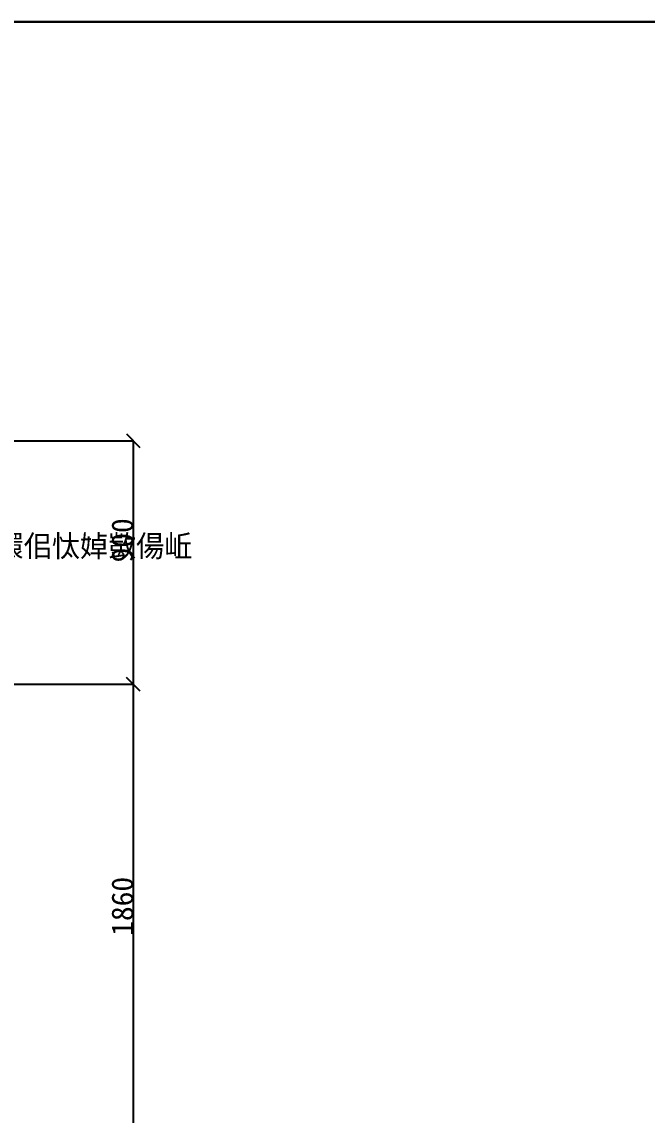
# Model space of a CAD drawing. Extents: x 72 to 24750, y 150 to 17460.
# Drawn here: x 16268 to 18580, y 13419 to 17460 of the extents above; entities that cross this region are included whole.
import ezdxf

# ---------------------------------------------------------------- set-up
doc = ezdxf.new("R2010")
doc.units = 0
doc.header["$MEASUREMENT"] = 0
doc.layers.add('GREEN_SOLID', color=3, linetype='CONTINUOUS')
doc.layers.add('WHITE_SOLID', color=7, linetype='CONTINUOUS')

msp = doc.modelspace()

# ---------------------------------------------------------------- linework, layer by layer
at = {"layer": 'WHITE_SOLID', "color": 5, "linetype": 'Continuous'}
for p, q in [((24749.64447, 17460), (450.001154, 17460)), ((450.001154, 17459.750321), (24749.64447, 17459.750321))]:
    msp.add_line(p, q, dxfattribs=at)
at = {"layer": 'WHITE_SOLID', "color": 7, "linetype": 'Continuous'}
for p, q in [((24749.64447, 17459.750321), (450.001154, 17459.750321)), ((454.502481, 17460), (24749.64447, 17460)), ((16654.562439, 15936.55229), (16704.059914, 15887.054816)), ((14886.180996, 15911.803535), (16682.311177, 15911.803553)), ((16679.311177, 15911.803553), (16679.311177, 15011.803554)), ((16704.059914, 14987.054816), (16654.562439, 15036.552291)), ((16654.562439, 15036.552291), (16704.059914, 14987.054816)), ((14850.174826, 15011.803535), (16682.311177, 15011.803554)), ((14850.174826, 15011.803535), (16682.311177, 15011.803554)), ((16679.311177, 15011.803554), (16679.311177, 13151.803554))]:
    msp.add_line(p, q, dxfattribs=at)

# ---------------------------------------------------------------- texts
at = {"layer": 'GREEN_SOLID', "color": 3, "linetype": 'Continuous'}
msp.add_text('20兂椉懁佀忲婥敳偒岴', height=80, dxfattribs=at).set_placement((15854.063759, 15482.477082))
at = {"layer": 'WHITE_SOLID', "color": 7, "linetype": 'Continuous'}
for s, p in [('900', (16679.311177, 15461.803522)), ('1860', (16679.311177, 14081.803522))]:
    msp.add_text(s, height=80, rotation=90.000008, dxfattribs=at).set_placement(p)

doc.saveas('drawing.dxf')
